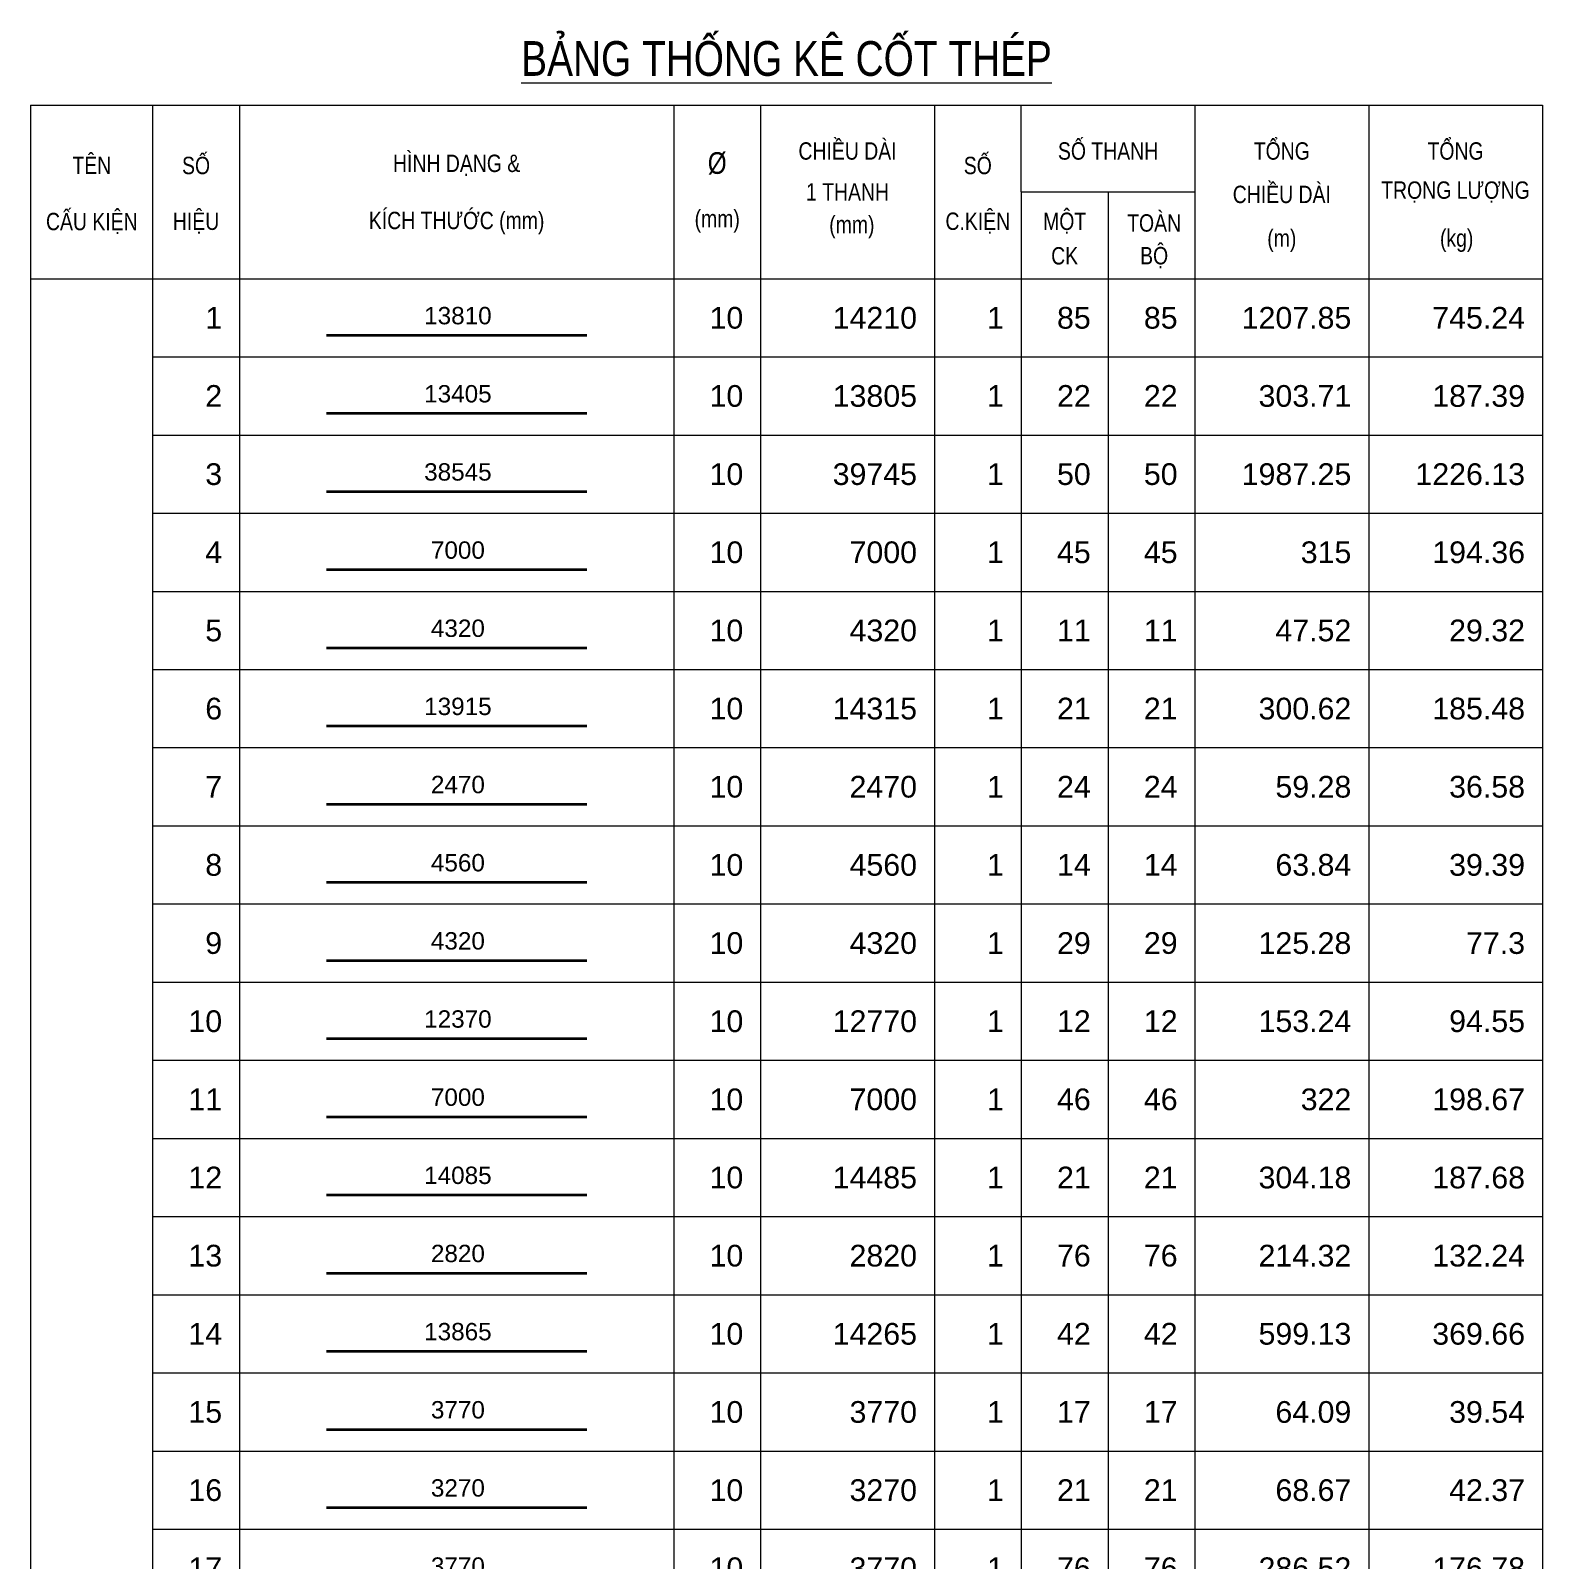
# Model space of a CAD drawing. Header units: millimetres. Extents: x -179076 to 505271, y -18667 to 119516.
# Drawn here: x -30564 to -13159, y 101910 to 119516 of the extents above; entities that cross this region are included whole.
import ezdxf
from ezdxf.enums import TextEntityAlignment as Align

# ---------------------------------------------------------------- set-up
doc = ezdxf.new("R2010")
doc.units = ezdxf.units.MM
for name, color, linetype, lineweight in [('NDC_S_REBAR', 4, 'Continuous', 35), ('NDC_S_VN TEXT', 7, 'Continuous', 20), ('NDC_Table', 3, 'Continuous', 20)]:
    doc.layers.add(name, color=color, linetype=linetype, lineweight=lineweight)
doc.styles.add('ARIAL', font='arial.ttf', dxfattribs={"width": 0.8})

# ---------------------------------------------------------------- blocks, each defined once
blk = doc.blocks.new('Tieude')
at = {"layer": 'NDC_Table'}
for p, q in [((0, 2000), (0, 0)), ((0, 2000), (17405, 2000)), ((1405, 2000), (1405, 0)), ((2405, 2000), (2405, 0)), ((7405, 2000), (7405, 0)), ((8405, 2000), (8405, 0)), ((10405, 2000), (10405, 0)), ((11405, 1000), (11405, 2000)), ((13405, 2000), (13405, 0)), ((15405, 2000), (15405, 0)), ((17405, 2000), (17405, 0)), ((11405, 1000), (13405, 1000)), ((11405, 1000), (11405, 0)), ((12405, 1000), (12405, 0)), ((0, 0), (17405, 0))]:
    blk.add_line(p, q, dxfattribs=at)
at = {"layer": 'NDC_S_VN TEXT', "style": 'ARIAL', "width": 0.8}
for s, height, p in [('%%UBẢNG THỐNG KÊ CỐT THÉP', 400, (8703, 2594)), ('CHIỀU DÀI', 200, (9405, 1500)), ('SỐ THANH', 200, (12405, 1500)), ('TỔNG', 200, (14405, 1500)), ('TỔNG', 200, (16405, 1500)), ('TÊN', 200, (705, 1333)), ('SỐ', 200, (1905, 1333)), ('HÌNH DẠNG &', 200, (4905, 1333)), ('%%C', 250, (7905, 1333)), ('SỐ', 200, (10905, 1333)), ('1 THANH', 200, (9405, 1000)), ('CHIỀU DÀI', 200, (14405, 1000)), ('TRỌNG LƯỢNG', 200, (16405, 1000)), ('CẤU KIỆN', 200, (705, 667)), ('HIỆU', 200, (1905, 667)), ('KÍCH THƯỚC (mm)', 200, (4905, 667)), ('(mm)', 200, (7905, 667)), ('(mm)', 200, (9455, 599)), ('C.KIỆN', 200, (10905, 667)), ('MỘT', 200, (11905, 667)), ('TOÀN', 200, (12935, 667)), ('(m)', 200, (14405, 443)), ('(kg)', 200, (16418, 443)), ('CK', 200, (11905, 264)), ('BỘ', 200, (12935, 271))]:
    blk.add_text(s, height=height, dxfattribs=at).set_placement(p, align=Align.MIDDLE)
blk = doc.blocks.new('dang01')
at = {"layer": 'NDC_S_REBAR'}
blk.add_line((3405, -650), (6405, -650), dxfattribs=at)
at = {"layer": 'NDC_Table'}
for p, q in [((0, 0), (0, -900)), ((1405, 0), (1405, -900)), ((2405, 0), (2405, -900)), ((7405, 0), (7405, -900)), ((8405, 0), (8405, -900)), ((10405, 0), (10405, -900)), ((11405, 0), (11405, -900)), ((12405, 0), (12405, -900)), ((13405, 0), (13405, -900)), ((15405, 0), (15405, -900)), ((17405, 0), (17405, -900)), ((1405, -900), (17405, -900))]:
    blk.add_line(p, q, dxfattribs=at)
at = {"layer": 'NDC_S_VN TEXT', "style": 'ARIAL'}
for p in [(2205, -450), (8205, -450), (10205, -450), (11205, -450), (12205, -450), (13205, -450), (15205, -450), (17205, -450)]:
    blk.add_attdef('D03', text='', height=250, dxfattribs=at).set_placement(p, align=Align.MIDDLE_RIGHT)
blk.add_attdef('00000000', text='', height=200, dxfattribs=at).set_placement((4920, -425), align=Align.MIDDLE_CENTER)

msp = doc.modelspace()

# ---------------------------------------------------------------- block references
at = {"layer": 'NDC_Table'}
msp.add_blockref('Tieude', (-30564.3, 116658.3), dxfattribs=at)
ref = msp.add_blockref('dang01', (-30564.3, 116658.3), dxfattribs=at)
ref.add_attrib('D03', '1', dxfattribs={"layer": 'NDC_S_VN TEXT', "height": 250, "style": 'ARIAL'}).set_placement((-28359, 116208.3), align=Align.MIDDLE_RIGHT)
ref.add_attrib('00000000', '13810', dxfattribs={"layer": 'NDC_S_VN TEXT', "height": 200, "style": 'ARIAL'}).set_placement((-25644.7, 116233.6), align=Align.MIDDLE_CENTER)
ref.add_attrib('D03', '10', dxfattribs={"layer": 'NDC_S_VN TEXT', "height": 250, "style": 'ARIAL'}).set_placement((-22359, 116208.3), align=Align.MIDDLE_RIGHT)
ref.add_attrib('D03', '14210', dxfattribs={"layer": 'NDC_S_VN TEXT', "height": 250, "style": 'ARIAL'}).set_placement((-20359, 116208.3), align=Align.MIDDLE_RIGHT)
ref.add_attrib('D03', '1', dxfattribs={"layer": 'NDC_S_VN TEXT', "height": 250, "style": 'ARIAL'}).set_placement((-19359, 116208.3), align=Align.MIDDLE_RIGHT)
ref.add_attrib('D03', '85', dxfattribs={"layer": 'NDC_S_VN TEXT', "height": 250, "style": 'ARIAL'}).set_placement((-18359, 116208.3), align=Align.MIDDLE_RIGHT)
ref.add_attrib('D03', '85', dxfattribs={"layer": 'NDC_S_VN TEXT', "height": 250, "style": 'ARIAL'}).set_placement((-17359, 116208.6), align=Align.MIDDLE_RIGHT)
ref.add_attrib('D03', '1207.85', dxfattribs={"layer": 'NDC_S_VN TEXT', "height": 250, "style": 'ARIAL'}).set_placement((-15359, 116208.3), align=Align.MIDDLE_RIGHT)
ref.add_attrib('D03', '745.24', dxfattribs={"layer": 'NDC_S_VN TEXT', "height": 250, "style": 'ARIAL'}).set_placement((-13359, 116208.3), align=Align.MIDDLE_RIGHT)
ref = msp.add_blockref('dang01', (-30564.3, 115758.3), dxfattribs=at)
ref.add_attrib('D03', '2', dxfattribs={"layer": 'NDC_S_VN TEXT', "height": 250, "style": 'ARIAL'}).set_placement((-28359, 115308.3), align=Align.MIDDLE_RIGHT)
ref.add_attrib('00000000', '13405', dxfattribs={"layer": 'NDC_S_VN TEXT', "height": 200, "style": 'ARIAL'}).set_placement((-25644.7, 115333.6), align=Align.MIDDLE_CENTER)
ref.add_attrib('D03', '10', dxfattribs={"layer": 'NDC_S_VN TEXT', "height": 250, "style": 'ARIAL'}).set_placement((-22359, 115308.3), align=Align.MIDDLE_RIGHT)
ref.add_attrib('D03', '13805', dxfattribs={"layer": 'NDC_S_VN TEXT', "height": 250, "style": 'ARIAL'}).set_placement((-20359, 115308.3), align=Align.MIDDLE_RIGHT)
ref.add_attrib('D03', '1', dxfattribs={"layer": 'NDC_S_VN TEXT', "height": 250, "style": 'ARIAL'}).set_placement((-19359, 115308.3), align=Align.MIDDLE_RIGHT)
ref.add_attrib('D03', '22', dxfattribs={"layer": 'NDC_S_VN TEXT', "height": 250, "style": 'ARIAL'}).set_placement((-18359, 115308.3), align=Align.MIDDLE_RIGHT)
ref.add_attrib('D03', '22', dxfattribs={"layer": 'NDC_S_VN TEXT', "height": 250, "style": 'ARIAL'}).set_placement((-17359, 115308.6), align=Align.MIDDLE_RIGHT)
ref.add_attrib('D03', '303.71', dxfattribs={"layer": 'NDC_S_VN TEXT', "height": 250, "style": 'ARIAL'}).set_placement((-15359, 115308.3), align=Align.MIDDLE_RIGHT)
ref.add_attrib('D03', '187.39', dxfattribs={"layer": 'NDC_S_VN TEXT', "height": 250, "style": 'ARIAL'}).set_placement((-13359, 115308.3), align=Align.MIDDLE_RIGHT)
ref = msp.add_blockref('dang01', (-30564.3, 114858.3), dxfattribs=at)
ref.add_attrib('D03', '3', dxfattribs={"layer": 'NDC_S_VN TEXT', "height": 250, "style": 'ARIAL'}).set_placement((-28359, 114408.3), align=Align.MIDDLE_RIGHT)
ref.add_attrib('00000000', '38545', dxfattribs={"layer": 'NDC_S_VN TEXT', "height": 200, "style": 'ARIAL'}).set_placement((-25644.7, 114433.6), align=Align.MIDDLE_CENTER)
ref.add_attrib('D03', '10', dxfattribs={"layer": 'NDC_S_VN TEXT', "height": 250, "style": 'ARIAL'}).set_placement((-22359, 114408.3), align=Align.MIDDLE_RIGHT)
ref.add_attrib('D03', '39745', dxfattribs={"layer": 'NDC_S_VN TEXT', "height": 250, "style": 'ARIAL'}).set_placement((-20359, 114408.3), align=Align.MIDDLE_RIGHT)
ref.add_attrib('D03', '1', dxfattribs={"layer": 'NDC_S_VN TEXT', "height": 250, "style": 'ARIAL'}).set_placement((-19359, 114408.3), align=Align.MIDDLE_RIGHT)
ref.add_attrib('D03', '50', dxfattribs={"layer": 'NDC_S_VN TEXT', "height": 250, "style": 'ARIAL'}).set_placement((-18359, 114408.3), align=Align.MIDDLE_RIGHT)
ref.add_attrib('D03', '50', dxfattribs={"layer": 'NDC_S_VN TEXT', "height": 250, "style": 'ARIAL'}).set_placement((-17359, 114408.6), align=Align.MIDDLE_RIGHT)
ref.add_attrib('D03', '1987.25', dxfattribs={"layer": 'NDC_S_VN TEXT', "height": 250, "style": 'ARIAL'}).set_placement((-15359, 114408.3), align=Align.MIDDLE_RIGHT)
ref.add_attrib('D03', '1226.13', dxfattribs={"layer": 'NDC_S_VN TEXT', "height": 250, "style": 'ARIAL'}).set_placement((-13359, 114408.3), align=Align.MIDDLE_RIGHT)
ref = msp.add_blockref('dang01', (-30564.3, 113958.3), dxfattribs=at)
ref.add_attrib('D03', '4', dxfattribs={"layer": 'NDC_S_VN TEXT', "height": 250, "style": 'ARIAL'}).set_placement((-28359, 113508.3), align=Align.MIDDLE_RIGHT)
ref.add_attrib('00000000', '7000', dxfattribs={"layer": 'NDC_S_VN TEXT', "height": 200, "style": 'ARIAL'}).set_placement((-25644.7, 113533.6), align=Align.MIDDLE_CENTER)
ref.add_attrib('D03', '10', dxfattribs={"layer": 'NDC_S_VN TEXT', "height": 250, "style": 'ARIAL'}).set_placement((-22359, 113508.3), align=Align.MIDDLE_RIGHT)
ref.add_attrib('D03', '7000', dxfattribs={"layer": 'NDC_S_VN TEXT', "height": 250, "style": 'ARIAL'}).set_placement((-20359, 113508.3), align=Align.MIDDLE_RIGHT)
ref.add_attrib('D03', '1', dxfattribs={"layer": 'NDC_S_VN TEXT', "height": 250, "style": 'ARIAL'}).set_placement((-19359, 113508.3), align=Align.MIDDLE_RIGHT)
ref.add_attrib('D03', '45', dxfattribs={"layer": 'NDC_S_VN TEXT', "height": 250, "style": 'ARIAL'}).set_placement((-18359, 113508.3), align=Align.MIDDLE_RIGHT)
ref.add_attrib('D03', '45', dxfattribs={"layer": 'NDC_S_VN TEXT', "height": 250, "style": 'ARIAL'}).set_placement((-17359, 113508.6), align=Align.MIDDLE_RIGHT)
ref.add_attrib('D03', '315', dxfattribs={"layer": 'NDC_S_VN TEXT', "height": 250, "style": 'ARIAL'}).set_placement((-15359, 113508.3), align=Align.MIDDLE_RIGHT)
ref.add_attrib('D03', '194.36', dxfattribs={"layer": 'NDC_S_VN TEXT', "height": 250, "style": 'ARIAL'}).set_placement((-13359, 113508.3), align=Align.MIDDLE_RIGHT)
ref = msp.add_blockref('dang01', (-30564.3, 113058.3), dxfattribs=at)
ref.add_attrib('D03', '5', dxfattribs={"layer": 'NDC_S_VN TEXT', "height": 250, "style": 'ARIAL'}).set_placement((-28359, 112608.3), align=Align.MIDDLE_RIGHT)
ref.add_attrib('00000000', '4320', dxfattribs={"layer": 'NDC_S_VN TEXT', "height": 200, "style": 'ARIAL'}).set_placement((-25644.7, 112633.6), align=Align.MIDDLE_CENTER)
ref.add_attrib('D03', '10', dxfattribs={"layer": 'NDC_S_VN TEXT', "height": 250, "style": 'ARIAL'}).set_placement((-22359, 112608.3), align=Align.MIDDLE_RIGHT)
ref.add_attrib('D03', '4320', dxfattribs={"layer": 'NDC_S_VN TEXT', "height": 250, "style": 'ARIAL'}).set_placement((-20359, 112608.3), align=Align.MIDDLE_RIGHT)
ref.add_attrib('D03', '1', dxfattribs={"layer": 'NDC_S_VN TEXT', "height": 250, "style": 'ARIAL'}).set_placement((-19359, 112608.3), align=Align.MIDDLE_RIGHT)
ref.add_attrib('D03', '11', dxfattribs={"layer": 'NDC_S_VN TEXT', "height": 250, "style": 'ARIAL'}).set_placement((-18359, 112608.3), align=Align.MIDDLE_RIGHT)
ref.add_attrib('D03', '11', dxfattribs={"layer": 'NDC_S_VN TEXT', "height": 250, "style": 'ARIAL'}).set_placement((-17359, 112608.6), align=Align.MIDDLE_RIGHT)
ref.add_attrib('D03', '47.52', dxfattribs={"layer": 'NDC_S_VN TEXT', "height": 250, "style": 'ARIAL'}).set_placement((-15359, 112608.3), align=Align.MIDDLE_RIGHT)
ref.add_attrib('D03', '29.32', dxfattribs={"layer": 'NDC_S_VN TEXT', "height": 250, "style": 'ARIAL'}).set_placement((-13359, 112608.3), align=Align.MIDDLE_RIGHT)
ref = msp.add_blockref('dang01', (-30564.3, 112158.3), dxfattribs=at)
ref.add_attrib('D03', '6', dxfattribs={"layer": 'NDC_S_VN TEXT', "height": 250, "style": 'ARIAL'}).set_placement((-28359, 111708.3), align=Align.MIDDLE_RIGHT)
ref.add_attrib('00000000', '13915', dxfattribs={"layer": 'NDC_S_VN TEXT', "height": 200, "style": 'ARIAL'}).set_placement((-25644.7, 111733.6), align=Align.MIDDLE_CENTER)
ref.add_attrib('D03', '10', dxfattribs={"layer": 'NDC_S_VN TEXT', "height": 250, "style": 'ARIAL'}).set_placement((-22359, 111708.3), align=Align.MIDDLE_RIGHT)
ref.add_attrib('D03', '14315', dxfattribs={"layer": 'NDC_S_VN TEXT', "height": 250, "style": 'ARIAL'}).set_placement((-20359, 111708.3), align=Align.MIDDLE_RIGHT)
ref.add_attrib('D03', '1', dxfattribs={"layer": 'NDC_S_VN TEXT', "height": 250, "style": 'ARIAL'}).set_placement((-19359, 111708.3), align=Align.MIDDLE_RIGHT)
ref.add_attrib('D03', '21', dxfattribs={"layer": 'NDC_S_VN TEXT', "height": 250, "style": 'ARIAL'}).set_placement((-18359, 111708.3), align=Align.MIDDLE_RIGHT)
ref.add_attrib('D03', '21', dxfattribs={"layer": 'NDC_S_VN TEXT', "height": 250, "style": 'ARIAL'}).set_placement((-17359, 111708.6), align=Align.MIDDLE_RIGHT)
ref.add_attrib('D03', '300.62', dxfattribs={"layer": 'NDC_S_VN TEXT', "height": 250, "style": 'ARIAL'}).set_placement((-15359, 111708.3), align=Align.MIDDLE_RIGHT)
ref.add_attrib('D03', '185.48', dxfattribs={"layer": 'NDC_S_VN TEXT', "height": 250, "style": 'ARIAL'}).set_placement((-13359, 111708.3), align=Align.MIDDLE_RIGHT)
ref = msp.add_blockref('dang01', (-30564.3, 111258.3), dxfattribs=at)
ref.add_attrib('D03', '7', dxfattribs={"layer": 'NDC_S_VN TEXT', "height": 250, "style": 'ARIAL'}).set_placement((-28359, 110808.3), align=Align.MIDDLE_RIGHT)
ref.add_attrib('00000000', '2470', dxfattribs={"layer": 'NDC_S_VN TEXT', "height": 200, "style": 'ARIAL'}).set_placement((-25644.7, 110833.6), align=Align.MIDDLE_CENTER)
ref.add_attrib('D03', '10', dxfattribs={"layer": 'NDC_S_VN TEXT', "height": 250, "style": 'ARIAL'}).set_placement((-22359, 110808.3), align=Align.MIDDLE_RIGHT)
ref.add_attrib('D03', '2470', dxfattribs={"layer": 'NDC_S_VN TEXT', "height": 250, "style": 'ARIAL'}).set_placement((-20359, 110808.3), align=Align.MIDDLE_RIGHT)
ref.add_attrib('D03', '1', dxfattribs={"layer": 'NDC_S_VN TEXT', "height": 250, "style": 'ARIAL'}).set_placement((-19359, 110808.3), align=Align.MIDDLE_RIGHT)
ref.add_attrib('D03', '24', dxfattribs={"layer": 'NDC_S_VN TEXT', "height": 250, "style": 'ARIAL'}).set_placement((-18359, 110808.3), align=Align.MIDDLE_RIGHT)
ref.add_attrib('D03', '24', dxfattribs={"layer": 'NDC_S_VN TEXT', "height": 250, "style": 'ARIAL'}).set_placement((-17359, 110808.6), align=Align.MIDDLE_RIGHT)
ref.add_attrib('D03', '59.28', dxfattribs={"layer": 'NDC_S_VN TEXT', "height": 250, "style": 'ARIAL'}).set_placement((-15359, 110808.3), align=Align.MIDDLE_RIGHT)
ref.add_attrib('D03', '36.58', dxfattribs={"layer": 'NDC_S_VN TEXT', "height": 250, "style": 'ARIAL'}).set_placement((-13359, 110808.3), align=Align.MIDDLE_RIGHT)
ref = msp.add_blockref('dang01', (-30564.3, 110358.3), dxfattribs=at)
ref.add_attrib('D03', '8', dxfattribs={"layer": 'NDC_S_VN TEXT', "height": 250, "style": 'ARIAL'}).set_placement((-28359, 109908.3), align=Align.MIDDLE_RIGHT)
ref.add_attrib('00000000', '4560', dxfattribs={"layer": 'NDC_S_VN TEXT', "height": 200, "style": 'ARIAL'}).set_placement((-25644.7, 109933.6), align=Align.MIDDLE_CENTER)
ref.add_attrib('D03', '10', dxfattribs={"layer": 'NDC_S_VN TEXT', "height": 250, "style": 'ARIAL'}).set_placement((-22359, 109908.3), align=Align.MIDDLE_RIGHT)
ref.add_attrib('D03', '4560', dxfattribs={"layer": 'NDC_S_VN TEXT', "height": 250, "style": 'ARIAL'}).set_placement((-20359, 109908.3), align=Align.MIDDLE_RIGHT)
ref.add_attrib('D03', '1', dxfattribs={"layer": 'NDC_S_VN TEXT', "height": 250, "style": 'ARIAL'}).set_placement((-19359, 109908.3), align=Align.MIDDLE_RIGHT)
ref.add_attrib('D03', '14', dxfattribs={"layer": 'NDC_S_VN TEXT', "height": 250, "style": 'ARIAL'}).set_placement((-18359, 109908.3), align=Align.MIDDLE_RIGHT)
ref.add_attrib('D03', '14', dxfattribs={"layer": 'NDC_S_VN TEXT', "height": 250, "style": 'ARIAL'}).set_placement((-17359, 109908.6), align=Align.MIDDLE_RIGHT)
ref.add_attrib('D03', '63.84', dxfattribs={"layer": 'NDC_S_VN TEXT', "height": 250, "style": 'ARIAL'}).set_placement((-15359, 109908.3), align=Align.MIDDLE_RIGHT)
ref.add_attrib('D03', '39.39', dxfattribs={"layer": 'NDC_S_VN TEXT', "height": 250, "style": 'ARIAL'}).set_placement((-13359, 109908.3), align=Align.MIDDLE_RIGHT)
ref = msp.add_blockref('dang01', (-30564.3, 109458.3), dxfattribs=at)
ref.add_attrib('D03', '9', dxfattribs={"layer": 'NDC_S_VN TEXT', "height": 250, "style": 'ARIAL'}).set_placement((-28359, 109008.3), align=Align.MIDDLE_RIGHT)
ref.add_attrib('00000000', '4320', dxfattribs={"layer": 'NDC_S_VN TEXT', "height": 200, "style": 'ARIAL'}).set_placement((-25644.7, 109033.6), align=Align.MIDDLE_CENTER)
ref.add_attrib('D03', '10', dxfattribs={"layer": 'NDC_S_VN TEXT', "height": 250, "style": 'ARIAL'}).set_placement((-22359, 109008.3), align=Align.MIDDLE_RIGHT)
ref.add_attrib('D03', '4320', dxfattribs={"layer": 'NDC_S_VN TEXT', "height": 250, "style": 'ARIAL'}).set_placement((-20359, 109008.3), align=Align.MIDDLE_RIGHT)
ref.add_attrib('D03', '1', dxfattribs={"layer": 'NDC_S_VN TEXT', "height": 250, "style": 'ARIAL'}).set_placement((-19359, 109008.3), align=Align.MIDDLE_RIGHT)
ref.add_attrib('D03', '29', dxfattribs={"layer": 'NDC_S_VN TEXT', "height": 250, "style": 'ARIAL'}).set_placement((-18359, 109008.3), align=Align.MIDDLE_RIGHT)
ref.add_attrib('D03', '29', dxfattribs={"layer": 'NDC_S_VN TEXT', "height": 250, "style": 'ARIAL'}).set_placement((-17359, 109008.6), align=Align.MIDDLE_RIGHT)
ref.add_attrib('D03', '125.28', dxfattribs={"layer": 'NDC_S_VN TEXT', "height": 250, "style": 'ARIAL'}).set_placement((-15359, 109008.3), align=Align.MIDDLE_RIGHT)
ref.add_attrib('D03', '77.3', dxfattribs={"layer": 'NDC_S_VN TEXT', "height": 250, "style": 'ARIAL'}).set_placement((-13359, 109008.3), align=Align.MIDDLE_RIGHT)
ref = msp.add_blockref('dang01', (-30564.3, 108558.3), dxfattribs=at)
ref.add_attrib('D03', '10', dxfattribs={"layer": 'NDC_S_VN TEXT', "height": 250, "style": 'ARIAL'}).set_placement((-28359, 108108.3), align=Align.MIDDLE_RIGHT)
ref.add_attrib('00000000', '12370', dxfattribs={"layer": 'NDC_S_VN TEXT', "height": 200, "style": 'ARIAL'}).set_placement((-25644.7, 108133.6), align=Align.MIDDLE_CENTER)
ref.add_attrib('D03', '10', dxfattribs={"layer": 'NDC_S_VN TEXT', "height": 250, "style": 'ARIAL'}).set_placement((-22359, 108108.3), align=Align.MIDDLE_RIGHT)
ref.add_attrib('D03', '12770', dxfattribs={"layer": 'NDC_S_VN TEXT', "height": 250, "style": 'ARIAL'}).set_placement((-20359, 108108.3), align=Align.MIDDLE_RIGHT)
ref.add_attrib('D03', '1', dxfattribs={"layer": 'NDC_S_VN TEXT', "height": 250, "style": 'ARIAL'}).set_placement((-19359, 108108.3), align=Align.MIDDLE_RIGHT)
ref.add_attrib('D03', '12', dxfattribs={"layer": 'NDC_S_VN TEXT', "height": 250, "style": 'ARIAL'}).set_placement((-18359, 108108.3), align=Align.MIDDLE_RIGHT)
ref.add_attrib('D03', '12', dxfattribs={"layer": 'NDC_S_VN TEXT', "height": 250, "style": 'ARIAL'}).set_placement((-17359, 108108.6), align=Align.MIDDLE_RIGHT)
ref.add_attrib('D03', '153.24', dxfattribs={"layer": 'NDC_S_VN TEXT', "height": 250, "style": 'ARIAL'}).set_placement((-15359, 108108.3), align=Align.MIDDLE_RIGHT)
ref.add_attrib('D03', '94.55', dxfattribs={"layer": 'NDC_S_VN TEXT', "height": 250, "style": 'ARIAL'}).set_placement((-13359, 108108.3), align=Align.MIDDLE_RIGHT)
ref = msp.add_blockref('dang01', (-30564.3, 107658.3), dxfattribs=at)
ref.add_attrib('D03', '11', dxfattribs={"layer": 'NDC_S_VN TEXT', "height": 250, "style": 'ARIAL'}).set_placement((-28359, 107208.3), align=Align.MIDDLE_RIGHT)
ref.add_attrib('00000000', '7000', dxfattribs={"layer": 'NDC_S_VN TEXT', "height": 200, "style": 'ARIAL'}).set_placement((-25644.7, 107233.6), align=Align.MIDDLE_CENTER)
ref.add_attrib('D03', '10', dxfattribs={"layer": 'NDC_S_VN TEXT', "height": 250, "style": 'ARIAL'}).set_placement((-22359, 107208.3), align=Align.MIDDLE_RIGHT)
ref.add_attrib('D03', '7000', dxfattribs={"layer": 'NDC_S_VN TEXT', "height": 250, "style": 'ARIAL'}).set_placement((-20359, 107208.3), align=Align.MIDDLE_RIGHT)
ref.add_attrib('D03', '1', dxfattribs={"layer": 'NDC_S_VN TEXT', "height": 250, "style": 'ARIAL'}).set_placement((-19359, 107208.3), align=Align.MIDDLE_RIGHT)
ref.add_attrib('D03', '46', dxfattribs={"layer": 'NDC_S_VN TEXT', "height": 250, "style": 'ARIAL'}).set_placement((-18359, 107208.3), align=Align.MIDDLE_RIGHT)
ref.add_attrib('D03', '46', dxfattribs={"layer": 'NDC_S_VN TEXT', "height": 250, "style": 'ARIAL'}).set_placement((-17359, 107208.6), align=Align.MIDDLE_RIGHT)
ref.add_attrib('D03', '322', dxfattribs={"layer": 'NDC_S_VN TEXT', "height": 250, "style": 'ARIAL'}).set_placement((-15359, 107208.3), align=Align.MIDDLE_RIGHT)
ref.add_attrib('D03', '198.67', dxfattribs={"layer": 'NDC_S_VN TEXT', "height": 250, "style": 'ARIAL'}).set_placement((-13359, 107208.3), align=Align.MIDDLE_RIGHT)
ref = msp.add_blockref('dang01', (-30564.3, 106758.3), dxfattribs=at)
ref.add_attrib('D03', '12', dxfattribs={"layer": 'NDC_S_VN TEXT', "height": 250, "style": 'ARIAL'}).set_placement((-28359, 106308.3), align=Align.MIDDLE_RIGHT)
ref.add_attrib('00000000', '14085', dxfattribs={"layer": 'NDC_S_VN TEXT', "height": 200, "style": 'ARIAL'}).set_placement((-25644.7, 106333.6), align=Align.MIDDLE_CENTER)
ref.add_attrib('D03', '10', dxfattribs={"layer": 'NDC_S_VN TEXT', "height": 250, "style": 'ARIAL'}).set_placement((-22359, 106308.3), align=Align.MIDDLE_RIGHT)
ref.add_attrib('D03', '14485', dxfattribs={"layer": 'NDC_S_VN TEXT', "height": 250, "style": 'ARIAL'}).set_placement((-20359, 106308.3), align=Align.MIDDLE_RIGHT)
ref.add_attrib('D03', '1', dxfattribs={"layer": 'NDC_S_VN TEXT', "height": 250, "style": 'ARIAL'}).set_placement((-19359, 106308.3), align=Align.MIDDLE_RIGHT)
ref.add_attrib('D03', '21', dxfattribs={"layer": 'NDC_S_VN TEXT', "height": 250, "style": 'ARIAL'}).set_placement((-18359, 106308.3), align=Align.MIDDLE_RIGHT)
ref.add_attrib('D03', '21', dxfattribs={"layer": 'NDC_S_VN TEXT', "height": 250, "style": 'ARIAL'}).set_placement((-17359, 106308.6), align=Align.MIDDLE_RIGHT)
ref.add_attrib('D03', '304.18', dxfattribs={"layer": 'NDC_S_VN TEXT', "height": 250, "style": 'ARIAL'}).set_placement((-15359, 106308.3), align=Align.MIDDLE_RIGHT)
ref.add_attrib('D03', '187.68', dxfattribs={"layer": 'NDC_S_VN TEXT', "height": 250, "style": 'ARIAL'}).set_placement((-13359, 106308.3), align=Align.MIDDLE_RIGHT)
ref = msp.add_blockref('dang01', (-30564.3, 105858.3), dxfattribs=at)
ref.add_attrib('D03', '13', dxfattribs={"layer": 'NDC_S_VN TEXT', "height": 250, "style": 'ARIAL'}).set_placement((-28359, 105408.3), align=Align.MIDDLE_RIGHT)
ref.add_attrib('00000000', '2820', dxfattribs={"layer": 'NDC_S_VN TEXT', "height": 200, "style": 'ARIAL'}).set_placement((-25644.7, 105433.6), align=Align.MIDDLE_CENTER)
ref.add_attrib('D03', '10', dxfattribs={"layer": 'NDC_S_VN TEXT', "height": 250, "style": 'ARIAL'}).set_placement((-22359, 105408.3), align=Align.MIDDLE_RIGHT)
ref.add_attrib('D03', '2820', dxfattribs={"layer": 'NDC_S_VN TEXT', "height": 250, "style": 'ARIAL'}).set_placement((-20359, 105408.3), align=Align.MIDDLE_RIGHT)
ref.add_attrib('D03', '1', dxfattribs={"layer": 'NDC_S_VN TEXT', "height": 250, "style": 'ARIAL'}).set_placement((-19359, 105408.3), align=Align.MIDDLE_RIGHT)
ref.add_attrib('D03', '76', dxfattribs={"layer": 'NDC_S_VN TEXT', "height": 250, "style": 'ARIAL'}).set_placement((-18359, 105408.3), align=Align.MIDDLE_RIGHT)
ref.add_attrib('D03', '76', dxfattribs={"layer": 'NDC_S_VN TEXT', "height": 250, "style": 'ARIAL'}).set_placement((-17359, 105408.6), align=Align.MIDDLE_RIGHT)
ref.add_attrib('D03', '214.32', dxfattribs={"layer": 'NDC_S_VN TEXT', "height": 250, "style": 'ARIAL'}).set_placement((-15359, 105408.3), align=Align.MIDDLE_RIGHT)
ref.add_attrib('D03', '132.24', dxfattribs={"layer": 'NDC_S_VN TEXT', "height": 250, "style": 'ARIAL'}).set_placement((-13359, 105408.3), align=Align.MIDDLE_RIGHT)
ref = msp.add_blockref('dang01', (-30564.3, 104958.3), dxfattribs=at)
ref.add_attrib('D03', '14', dxfattribs={"layer": 'NDC_S_VN TEXT', "height": 250, "style": 'ARIAL'}).set_placement((-28359, 104508.3), align=Align.MIDDLE_RIGHT)
ref.add_attrib('00000000', '13865', dxfattribs={"layer": 'NDC_S_VN TEXT', "height": 200, "style": 'ARIAL'}).set_placement((-25644.7, 104533.6), align=Align.MIDDLE_CENTER)
ref.add_attrib('D03', '10', dxfattribs={"layer": 'NDC_S_VN TEXT', "height": 250, "style": 'ARIAL'}).set_placement((-22359, 104508.3), align=Align.MIDDLE_RIGHT)
ref.add_attrib('D03', '14265', dxfattribs={"layer": 'NDC_S_VN TEXT', "height": 250, "style": 'ARIAL'}).set_placement((-20359, 104508.3), align=Align.MIDDLE_RIGHT)
ref.add_attrib('D03', '1', dxfattribs={"layer": 'NDC_S_VN TEXT', "height": 250, "style": 'ARIAL'}).set_placement((-19359, 104508.3), align=Align.MIDDLE_RIGHT)
ref.add_attrib('D03', '42', dxfattribs={"layer": 'NDC_S_VN TEXT', "height": 250, "style": 'ARIAL'}).set_placement((-18359, 104508.3), align=Align.MIDDLE_RIGHT)
ref.add_attrib('D03', '42', dxfattribs={"layer": 'NDC_S_VN TEXT', "height": 250, "style": 'ARIAL'}).set_placement((-17359, 104508.6), align=Align.MIDDLE_RIGHT)
ref.add_attrib('D03', '599.13', dxfattribs={"layer": 'NDC_S_VN TEXT', "height": 250, "style": 'ARIAL'}).set_placement((-15359, 104508.3), align=Align.MIDDLE_RIGHT)
ref.add_attrib('D03', '369.66', dxfattribs={"layer": 'NDC_S_VN TEXT', "height": 250, "style": 'ARIAL'}).set_placement((-13359, 104508.3), align=Align.MIDDLE_RIGHT)
ref = msp.add_blockref('dang01', (-30564.3, 104058.3), dxfattribs=at)
ref.add_attrib('D03', '15', dxfattribs={"layer": 'NDC_S_VN TEXT', "height": 250, "style": 'ARIAL'}).set_placement((-28359, 103608.3), align=Align.MIDDLE_RIGHT)
ref.add_attrib('00000000', '3770', dxfattribs={"layer": 'NDC_S_VN TEXT', "height": 200, "style": 'ARIAL'}).set_placement((-25644.7, 103633.6), align=Align.MIDDLE_CENTER)
ref.add_attrib('D03', '10', dxfattribs={"layer": 'NDC_S_VN TEXT', "height": 250, "style": 'ARIAL'}).set_placement((-22359, 103608.3), align=Align.MIDDLE_RIGHT)
ref.add_attrib('D03', '3770', dxfattribs={"layer": 'NDC_S_VN TEXT', "height": 250, "style": 'ARIAL'}).set_placement((-20359, 103608.3), align=Align.MIDDLE_RIGHT)
ref.add_attrib('D03', '1', dxfattribs={"layer": 'NDC_S_VN TEXT', "height": 250, "style": 'ARIAL'}).set_placement((-19359, 103608.3), align=Align.MIDDLE_RIGHT)
ref.add_attrib('D03', '17', dxfattribs={"layer": 'NDC_S_VN TEXT', "height": 250, "style": 'ARIAL'}).set_placement((-18359, 103608.3), align=Align.MIDDLE_RIGHT)
ref.add_attrib('D03', '17', dxfattribs={"layer": 'NDC_S_VN TEXT', "height": 250, "style": 'ARIAL'}).set_placement((-17359, 103608.6), align=Align.MIDDLE_RIGHT)
ref.add_attrib('D03', '64.09', dxfattribs={"layer": 'NDC_S_VN TEXT', "height": 250, "style": 'ARIAL'}).set_placement((-15359, 103608.3), align=Align.MIDDLE_RIGHT)
ref.add_attrib('D03', '39.54', dxfattribs={"layer": 'NDC_S_VN TEXT', "height": 250, "style": 'ARIAL'}).set_placement((-13359, 103608.3), align=Align.MIDDLE_RIGHT)
ref = msp.add_blockref('dang01', (-30564.3, 103158.3), dxfattribs=at)
ref.add_attrib('D03', '16', dxfattribs={"layer": 'NDC_S_VN TEXT', "height": 250, "style": 'ARIAL'}).set_placement((-28359, 102708.3), align=Align.MIDDLE_RIGHT)
ref.add_attrib('00000000', '3270', dxfattribs={"layer": 'NDC_S_VN TEXT', "height": 200, "style": 'ARIAL'}).set_placement((-25644.7, 102733.6), align=Align.MIDDLE_CENTER)
ref.add_attrib('D03', '10', dxfattribs={"layer": 'NDC_S_VN TEXT', "height": 250, "style": 'ARIAL'}).set_placement((-22359, 102708.3), align=Align.MIDDLE_RIGHT)
ref.add_attrib('D03', '3270', dxfattribs={"layer": 'NDC_S_VN TEXT', "height": 250, "style": 'ARIAL'}).set_placement((-20359, 102708.3), align=Align.MIDDLE_RIGHT)
ref.add_attrib('D03', '1', dxfattribs={"layer": 'NDC_S_VN TEXT', "height": 250, "style": 'ARIAL'}).set_placement((-19359, 102708.3), align=Align.MIDDLE_RIGHT)
ref.add_attrib('D03', '21', dxfattribs={"layer": 'NDC_S_VN TEXT', "height": 250, "style": 'ARIAL'}).set_placement((-18359, 102708.3), align=Align.MIDDLE_RIGHT)
ref.add_attrib('D03', '21', dxfattribs={"layer": 'NDC_S_VN TEXT', "height": 250, "style": 'ARIAL'}).set_placement((-17359, 102708.6), align=Align.MIDDLE_RIGHT)
ref.add_attrib('D03', '68.67', dxfattribs={"layer": 'NDC_S_VN TEXT', "height": 250, "style": 'ARIAL'}).set_placement((-15359, 102708.3), align=Align.MIDDLE_RIGHT)
ref.add_attrib('D03', '42.37', dxfattribs={"layer": 'NDC_S_VN TEXT', "height": 250, "style": 'ARIAL'}).set_placement((-13359, 102708.3), align=Align.MIDDLE_RIGHT)
ref = msp.add_blockref('dang01', (-30564.3, 102258.3), dxfattribs=at)
ref.add_attrib('D03', '17', dxfattribs={"layer": 'NDC_S_VN TEXT', "height": 250, "style": 'ARIAL'}).set_placement((-28359, 101808.3), align=Align.MIDDLE_RIGHT)
ref.add_attrib('00000000', '3770', dxfattribs={"layer": 'NDC_S_VN TEXT', "height": 200, "style": 'ARIAL'}).set_placement((-25644.7, 101833.6), align=Align.MIDDLE_CENTER)
ref.add_attrib('D03', '10', dxfattribs={"layer": 'NDC_S_VN TEXT', "height": 250, "style": 'ARIAL'}).set_placement((-22359, 101808.3), align=Align.MIDDLE_RIGHT)
ref.add_attrib('D03', '3770', dxfattribs={"layer": 'NDC_S_VN TEXT', "height": 250, "style": 'ARIAL'}).set_placement((-20359, 101808.3), align=Align.MIDDLE_RIGHT)
ref.add_attrib('D03', '1', dxfattribs={"layer": 'NDC_S_VN TEXT', "height": 250, "style": 'ARIAL'}).set_placement((-19359, 101808.3), align=Align.MIDDLE_RIGHT)
ref.add_attrib('D03', '76', dxfattribs={"layer": 'NDC_S_VN TEXT', "height": 250, "style": 'ARIAL'}).set_placement((-18359, 101808.3), align=Align.MIDDLE_RIGHT)
ref.add_attrib('D03', '76', dxfattribs={"layer": 'NDC_S_VN TEXT', "height": 250, "style": 'ARIAL'}).set_placement((-17359, 101808.6), align=Align.MIDDLE_RIGHT)
ref.add_attrib('D03', '286.52', dxfattribs={"layer": 'NDC_S_VN TEXT', "height": 250, "style": 'ARIAL'}).set_placement((-15359, 101808.3), align=Align.MIDDLE_RIGHT)
ref.add_attrib('D03', '176.78', dxfattribs={"layer": 'NDC_S_VN TEXT', "height": 250, "style": 'ARIAL'}).set_placement((-13359, 101808.3), align=Align.MIDDLE_RIGHT)

doc.saveas('drawing.dxf')
